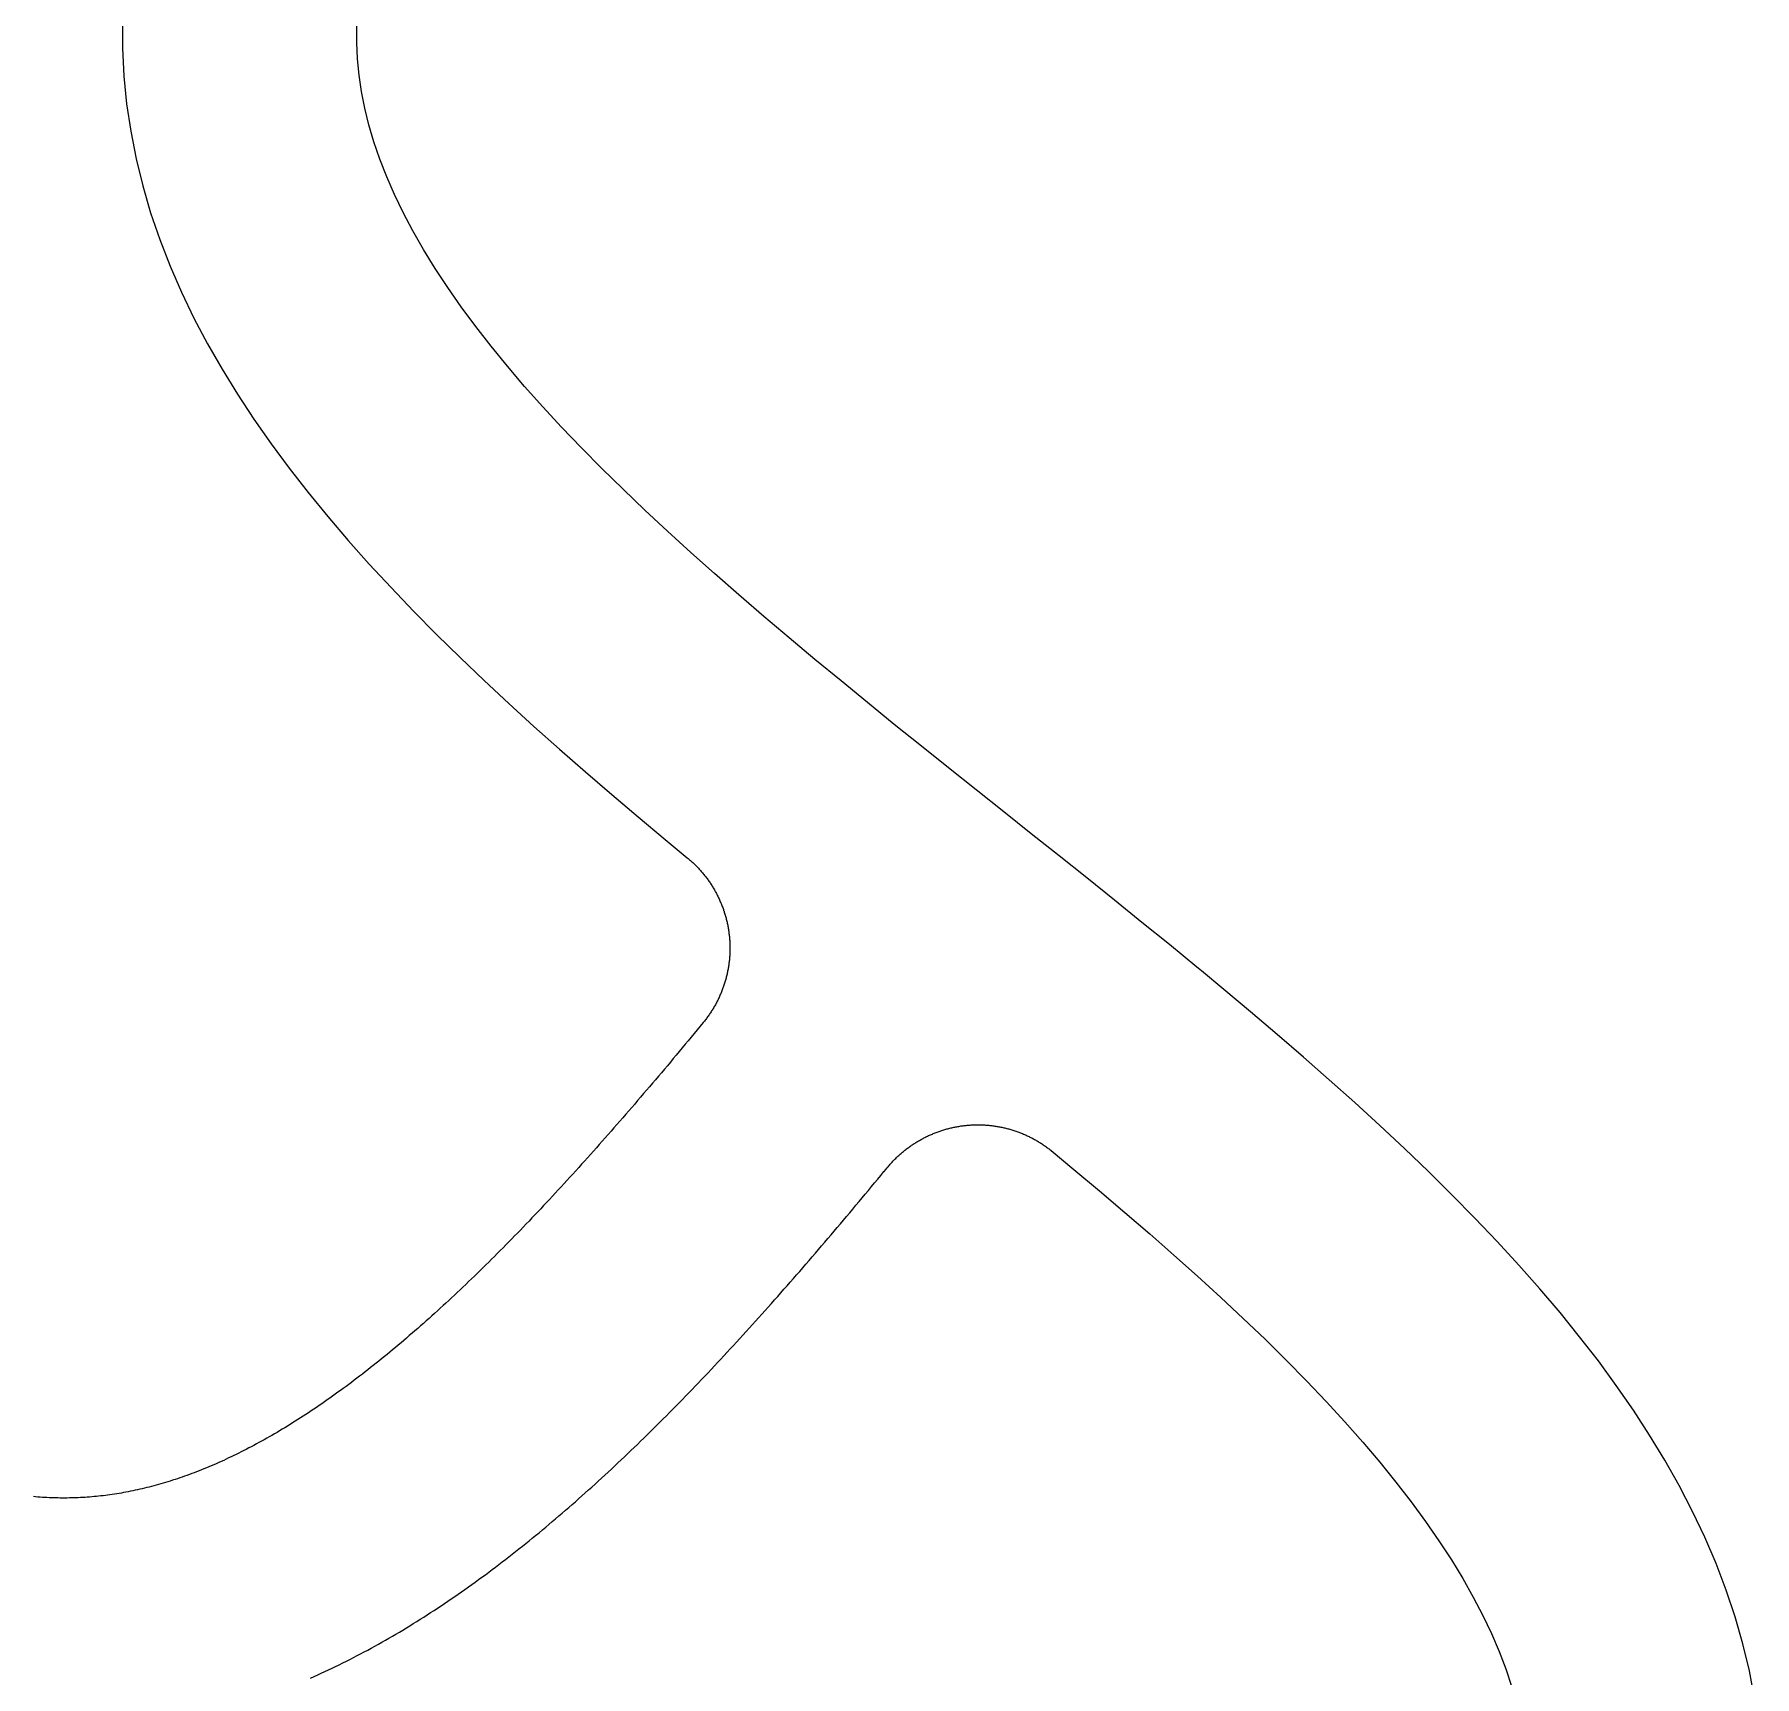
# Model space of a CAD drawing. Header units: millimetres. Extents: x 0 to 12, y 0 to 22.
# Drawn here: x 8.95 to 11.887, y 8.195 to 11 of the extents above; entities that cross this region are included whole.
import ezdxf

# ---------------------------------------------------------------- set-up
doc = ezdxf.new("R2010")
doc.units = ezdxf.units.MM
doc.layers.add('CUT_HOLE', color=3, linetype='Continuous')
doc.layers.add('CUT_OUTER', color=1, linetype='Continuous')

msp = doc.modelspace()

# ---------------------------------------------------------------- linework, layer by layer
at = {"layer": 'CUT_HOLE'}
for points in [[(9.1003, 11.0237), (9.1003, 10.9763), (9.1026, 10.9288), (9.1073, 10.8816), (9.1143, 10.8345), (9.1235, 10.7877), (9.1349, 10.7412), (9.1484, 10.6951), (9.164, 10.6495), (9.1816, 10.6043), (9.2011, 10.5596), (9.2224, 10.5153), (9.2455, 10.4715), (9.2703, 10.4282), (9.2967, 10.3853), (9.3246, 10.3428), (9.3541, 10.3007), (9.3849, 10.259), (9.4172, 10.2176), (9.4508, 10.1765), (9.4856, 10.1357), (9.5216, 10.0953), (9.5588, 10.055), (9.5971, 10.015), (9.6364, 9.9752), (9.6767, 9.9357), (9.7179, 9.8963), (9.76, 9.8571), (9.8028, 9.818), (9.8464, 9.7791), (9.8907, 9.7404), (9.9356, 9.7018), (9.981, 9.6633), (10.0269, 9.6249), (10.0647, 9.5937), (10.0647, 9.5936), (10.066, 9.5925), (10.0674, 9.5914), (10.0687, 9.5902), (10.07, 9.5891), (10.0713, 9.5879), (10.0726, 9.5867), (10.0739, 9.5855), (10.0752, 9.5843), (10.0765, 9.5831), (10.0777, 9.5819), (10.079, 9.5807), (10.0802, 9.5794), (10.0814, 9.5782), (10.0827, 9.5769), (10.0839, 9.5756), (10.085, 9.5743), (10.0862, 9.573), (10.0874, 9.5717), (10.0886, 9.5704), (10.0897, 9.5691), (10.0908, 9.5677), (10.092, 9.5664), (10.0931, 9.565), (10.0942, 9.5636), (10.0952, 9.5622), (10.0963, 9.5609), (10.0974, 9.5595), (10.0984, 9.5581), (10.0995, 9.5566), (10.1005, 9.5552), (10.1015, 9.5538), (10.1025, 9.5523), (10.1035, 9.5509), (10.1045, 9.5494), (10.1054, 9.5479), (10.1064, 9.5465), (10.1073, 9.545), (10.1082, 9.5435), (10.1091, 9.542), (10.11, 9.5405), (10.1109, 9.539), (10.1118, 9.5374), (10.1126, 9.5359), (10.1135, 9.5344), (10.1143, 9.5328), (10.1151, 9.5313), (10.1159, 9.5297), (10.1167, 9.5281), (10.1175, 9.5265), (10.1182, 9.525), (10.119, 9.5234), (10.1197, 9.5218), (10.1204, 9.5202), (10.1211, 9.5186), (10.1218, 9.5169), (10.1225, 9.5153), (10.1232, 9.5137), (10.1238, 9.5121), (10.1245, 9.5104), (10.1251, 9.5088), (10.1257, 9.5071), (10.1263, 9.5055), (10.1268, 9.5038), (10.1274, 9.5022), (10.1279, 9.5005), (10.1285, 9.4988), (10.129, 9.4971), (10.1295, 9.4955), (10.13, 9.4938), (10.1304, 9.4921), (10.1309, 9.4904), (10.1313, 9.4887), (10.1318, 9.487), (10.1322, 9.4853), (10.1326, 9.4836), (10.133, 9.4818), (10.1333, 9.4801), (10.1337, 9.4784), (10.134, 9.4767), (10.1343, 9.475), (10.1346, 9.4732), (10.1349, 9.4715), (10.1352, 9.4698), (10.1355, 9.468), (10.1357, 9.4663), (10.1359, 9.4645), (10.1362, 9.4628), (10.1364, 9.4611), (10.1365, 9.4593), (10.1367, 9.4576), (10.1369, 9.4558), (10.137, 9.4541), (10.1371, 9.4523), (10.1372, 9.4506), (10.1373, 9.4488), (10.1374, 9.4471), (10.1375, 9.4453), (10.1375, 9.4435), (10.1375, 9.4418), (10.1375, 9.44), (10.1375, 9.4383), (10.1375, 9.4365), (10.1375, 9.4348), (10.1375, 9.433), (10.1374, 9.4313), (10.1373, 9.4295), (10.1372, 9.4277), (10.1371, 9.426), (10.137, 9.4242), (10.1368, 9.4225), (10.1367, 9.4207), (10.1365, 9.419), (10.1363, 9.4172), (10.1361, 9.4155), (10.1359, 9.4138), (10.1357, 9.412), (10.1354, 9.4103), (10.1352, 9.4085), (10.1349, 9.4068), (10.1346, 9.4051), (10.1343, 9.4034), (10.134, 9.4016), (10.1336, 9.3999), (10.1333, 9.3982), (10.1329, 9.3965), (10.1325, 9.3948), (10.1321, 9.393), (10.1317, 9.3913), (10.1313, 9.3896), (10.1309, 9.3879), (10.1304, 9.3862), (10.1299, 9.3845), (10.1294, 9.3829), (10.1289, 9.3812), (10.1284, 9.3795), (10.1279, 9.3778), (10.1273, 9.3762), (10.1268, 9.3745), (10.1262, 9.3728), (10.1256, 9.3712), (10.125, 9.3695), (10.1244, 9.3679), (10.1238, 9.3662), (10.1231, 9.3646), (10.1224, 9.363), (10.1218, 9.3614), (10.1211, 9.3598), (10.1204, 9.3581), (10.1197, 9.3565), (10.1189, 9.355), (10.1182, 9.3534), (10.1174, 9.3518), (10.1166, 9.3502), (10.1158, 9.3486), (10.115, 9.3471), (10.1142, 9.3455), (10.1134, 9.344), (10.1126, 9.3424), (10.1117, 9.3409), (10.1108, 9.3394), (10.1099, 9.3379), (10.1091, 9.3363), (10.1081, 9.3348), (10.1072, 9.3333), (10.1063, 9.3319), (10.1053, 9.3304), (10.1044, 9.3289), (10.1034, 9.3275), (10.1024, 9.326), (10.1014, 9.3246), (10.1004, 9.3231), (10.0994, 9.3217), (10.0983, 9.3203), (10.0973, 9.3189), (10.0962, 9.3175), (10.0951, 9.3161), (10.0941, 9.3147), (10.093, 9.3133), (10.0918, 9.312), (10.0867, 9.3058), (10.0816, 9.2996), (10.0765, 9.2934), (10.0714, 9.2873), (10.0663, 9.2812), (10.0612, 9.275), (10.0561, 9.2689), (10.051, 9.2628), (10.0459, 9.2567), (10.0408, 9.2506), (10.0358, 9.2446), (10.0307, 9.2385), (10.0256, 9.2325), (10.0205, 9.2265), (10.0154, 9.2205), (10.0104, 9.2145), (10.0053, 9.2085), (10.0002, 9.2025), (9.9951, 9.1966), (9.9901, 9.1907), (9.985, 9.1847), (9.9799, 9.1788), (9.9749, 9.173), (9.9698, 9.1671), (9.9648, 9.1612), (9.9597, 9.1554), (9.9547, 9.1496), (9.9496, 9.1438), (9.9446, 9.138), (9.9395, 9.1322), (9.9345, 9.1265), (9.9295, 9.1207), (9.9244, 9.115), (9.9194, 9.1093), (9.9144, 9.1037), (9.9094, 9.098), (9.9043, 9.0924), (9.8993, 9.0867), (9.8943, 9.0811), (9.8893, 9.0755), (9.8843, 9.07), (9.8793, 9.0644), (9.8743, 9.0589), (9.8692, 9.0534), (9.8643, 9.0479), (9.8593, 9.0424), (9.8543, 9.037), (9.8493, 9.0316), (9.8443, 9.0262), (9.8393, 9.0208), (9.8343, 9.0154), (9.8293, 9.0101), (9.8244, 9.0047), (9.8194, 8.9994), (9.8144, 8.9942), (9.8095, 8.9889), (9.8045, 8.9837), (9.7995, 8.9784), (9.7946, 8.9732), (9.7896, 8.9681), (9.7847, 8.9629), (9.7797, 8.9578), (9.7748, 8.9527), (9.7699, 8.9476), (9.7649, 8.9426), (9.76, 8.9375), (9.7551, 8.9325), (9.7502, 8.9275), (9.7452, 8.9226), (9.7403, 8.9177), (9.7354, 8.9127), (9.7305, 8.9079), (9.7256, 8.903), (9.7207, 8.8982), (9.7158, 8.8933), (9.7109, 8.8885), (9.706, 8.8838), (9.7012, 8.879), (9.6963, 8.8743), (9.6914, 8.8696), (9.6865, 8.865), (9.6817, 8.8603), (9.6768, 8.8557), (9.672, 8.8512), (9.6671, 8.8466), (9.6623, 8.8421), (9.6574, 8.8376), (9.6526, 8.8331), (9.6477, 8.8286), (9.6429, 8.8242), (9.6381, 8.8198), (9.6333, 8.8154), (9.6285, 8.8111), (9.6237, 8.8068), (9.6189, 8.8025), (9.6141, 8.7982), (9.6093, 8.794), (9.6045, 8.7898), (9.5997, 8.7856), (9.5949, 8.7815), (9.5901, 8.7774), (9.5854, 8.7733), (9.5806, 8.7692), (9.5759, 8.7652), (9.5711, 8.7612), (9.5664, 8.7572), (9.5616, 8.7532), (9.5569, 8.7493), (9.5522, 8.7454), (9.5475, 8.7416), (9.5427, 8.7377), (9.538, 8.7339), (9.5333, 8.7302), (9.5286, 8.7264), (9.5239, 8.7227), (9.5193, 8.719), (9.5146, 8.7154), (9.5099, 8.7118), (9.5052, 8.7082), (9.5006, 8.7046), (9.4959, 8.7011), (9.4913, 8.6976), (9.4867, 8.6941), (9.482, 8.6907), (9.4774, 8.6873), (9.4728, 8.6839), (9.4682, 8.6806), (9.4636, 8.6772), (9.459, 8.674), (9.4544, 8.6707), (9.4498, 8.6675), (9.4452, 8.6643), (9.4407, 8.6611), (9.4361, 8.658), (9.4315, 8.6549), (9.427, 8.6518), (9.4225, 8.6488), (9.4179, 8.6458), (9.4134, 8.6428), (9.4089, 8.6399), (9.4044, 8.637), (9.3999, 8.6341), (9.3954, 8.6313), (9.3909, 8.6284), (9.3864, 8.6257), (9.382, 8.6229), (9.3775, 8.6202), (9.3731, 8.6175), (9.3686, 8.6148), (9.3642, 8.6122), (9.3598, 8.6096), (9.3554, 8.6071), (9.3509, 8.6045), (9.3466, 8.602), (9.3422, 8.5996), (9.3378, 8.5971), (9.3334, 8.5947), (9.329, 8.5924), (9.3247, 8.59), (9.3203, 8.5877), (9.316, 8.5855), (9.3117, 8.5832), (9.3073, 8.581), (9.303, 8.5788), (9.2987, 8.5767), (9.2944, 8.5746), (9.2902, 8.5725), (9.2859, 8.5704), (9.2816, 8.5684), (9.2773, 8.5664), (9.2731, 8.5644), (9.2689, 8.5625), (9.2646, 8.5606), (9.2604, 8.5587), (9.2562, 8.5569), (9.252, 8.5551), (9.2478, 8.5533), (9.2436, 8.5516), (9.2394, 8.5499), (9.2353, 8.5482), (9.2311, 8.5465), (9.2269, 8.5449), (9.2228, 8.5433), (9.2187, 8.5418), (9.2145, 8.5402), (9.2104, 8.5387), (9.2063, 8.5373), (9.2022, 8.5358), (9.1981, 8.5344), (9.1941, 8.533), (9.19, 8.5317), (9.1859, 8.5304), (9.1819, 8.5291), (9.1778, 8.5278), (9.1738, 8.5266), (9.1697, 8.5254), (9.1657, 8.5242), (9.1617, 8.5231), (9.1577, 8.5219), (9.1537, 8.5208), (9.1497, 8.5198), (9.1457, 8.5188), (9.1417, 8.5178), (9.1377, 8.5168), (9.1338, 8.5158), (9.1298, 8.5149), (9.1259, 8.514), (9.1219, 8.5132), (9.118, 8.5123), (9.1141, 8.5115), (9.1101, 8.5108), (9.1062, 8.51), (9.1023, 8.5093), (9.0984, 8.5086), (9.0945, 8.5079), (9.0906, 8.5073), (9.0867, 8.5067), (9.0828, 8.5061), (9.0789, 8.5055), (9.075, 8.505), (9.0712, 8.5045), (9.0673, 8.504), (9.0634, 8.5036), (9.0596, 8.5032), (9.0557, 8.5028), (9.0518, 8.5024), (9.048, 8.5021), (9.0441, 8.5017), (9.0403, 8.5014), (9.0365, 8.5012), (9.0326, 8.5009), (9.0288, 8.5007), (9.0249, 8.5006), (9.0211, 8.5004), (9.0173, 8.5003), (9.0134, 8.5002), (9.0096, 8.5001), (9.0058, 8.5), (9.0019, 8.5), (8.9981, 8.5), (8.9942, 8.5), (8.9904, 8.5001), (8.9866, 8.5002), (8.9827, 8.5003), (8.9789, 8.5004), (8.9751, 8.5006), (8.9712, 8.5007), (8.9674, 8.5009), (8.9635, 8.5012), (8.9597, 8.5014), (8.9559, 8.5017), (8.952, 8.5021), (8.9482, 8.5024)], [(9.4212, 8.1925), (9.4274, 8.1952), (9.4336, 8.198), (9.4397, 8.2008), (9.4459, 8.2036), (9.452, 8.2065), (9.4582, 8.2094), (9.4643, 8.2124), (9.4704, 8.2153), (9.4765, 8.2184), (9.4826, 8.2214), (9.4887, 8.2245), (9.4948, 8.2276), (9.5009, 8.2308), (9.507, 8.2339), (9.513, 8.2371), (9.5191, 8.2404), (9.5251, 8.2437), (9.5311, 8.247), (9.5372, 8.2503), (9.5432, 8.2537), (9.5492, 8.2571), (9.5552, 8.2606), (9.5612, 8.264), (9.5672, 8.2675), (9.5731, 8.2711), (9.5791, 8.2746), (9.585, 8.2782), (9.591, 8.2819), (9.5969, 8.2855), (9.6029, 8.2892), (9.6088, 8.2929), (9.6147, 8.2967), (9.6206, 8.3005), (9.6265, 8.3043), (9.6324, 8.3081), (9.6383, 8.312), (9.6442, 8.3159), (9.65, 8.3198), (9.6559, 8.3237), (9.6618, 8.3277), (9.6676, 8.3317), (9.6734, 8.3358), (9.6793, 8.3398), (9.6851, 8.3439), (9.6909, 8.3481), (9.6967, 8.3522), (9.7025, 8.3564), (9.7083, 8.3606), (9.7141, 8.3648), (9.7199, 8.3691), (9.7257, 8.3734), (9.7314, 8.3777), (9.7372, 8.382), (9.7429, 8.3864), (9.7487, 8.3908), (9.7544, 8.3952), (9.7602, 8.3997), (9.7659, 8.4041), (9.7716, 8.4086), (9.7773, 8.4132), (9.7831, 8.4177), (9.7888, 8.4223), (9.7945, 8.4269), (9.8001, 8.4315), (9.8058, 8.4361), (9.8115, 8.4408), (9.8172, 8.4455), (9.8229, 8.4502), (9.8285, 8.455), (9.8342, 8.4597), (9.8398, 8.4645), (9.8455, 8.4694), (9.8511, 8.4742), (9.8567, 8.4791), (9.8624, 8.484), (9.868, 8.4889), (9.8736, 8.4938), (9.8792, 8.4988), (9.8848, 8.5037), (9.8904, 8.5087), (9.896, 8.5138), (9.9016, 8.5188), (9.9072, 8.5239), (9.9128, 8.529), (9.9184, 8.5341), (9.924, 8.5392), (9.9295, 8.5444), (9.9351, 8.5495), (9.9406, 8.5547), (9.9462, 8.56), (9.9518, 8.5652), (9.9573, 8.5705), (9.9628, 8.5757), (9.9684, 8.581), (9.9739, 8.5864), (9.9794, 8.5917), (9.985, 8.5971), (9.9905, 8.6025), (9.996, 8.6079), (10.0015, 8.6133), (10.007, 8.6187), (10.0125, 8.6242), (10.018, 8.6297), (10.0235, 8.6352), (10.029, 8.6407), (10.0345, 8.6462), (10.04, 8.6518), (10.0455, 8.6573), (10.0509, 8.6629), (10.0564, 8.6685), (10.0619, 8.6742), (10.0673, 8.6798), (10.0728, 8.6855), (10.0783, 8.6911), (10.0837, 8.6968), (10.0892, 8.7026), (10.0946, 8.7083), (10.1001, 8.714), (10.1055, 8.7198), (10.1109, 8.7256), (10.1164, 8.7314), (10.1218, 8.7372), (10.1272, 8.743), (10.1327, 8.7489), (10.1381, 8.7547), (10.1435, 8.7606), (10.1489, 8.7665), (10.1543, 8.7724), (10.1597, 8.7783), (10.1652, 8.7842), (10.1706, 8.7902), (10.176, 8.7962), (10.1814, 8.8021), (10.1868, 8.8081), (10.1921, 8.8141), (10.1975, 8.8202), (10.2029, 8.8262), (10.2083, 8.8322), (10.2137, 8.8383), (10.2191, 8.8444), (10.2244, 8.8505), (10.2298, 8.8566), (10.2352, 8.8627), (10.2405, 8.8688), (10.2459, 8.8749), (10.2513, 8.8811), (10.2566, 8.8872), (10.262, 8.8934), (10.2673, 8.8996), (10.2727, 8.9058), (10.278, 8.912), (10.2834, 8.9182), (10.2887, 8.9245), (10.2941, 8.9307), (10.2994, 8.9369), (10.3048, 8.9432), (10.3101, 8.9495), (10.3154, 8.9558), (10.3208, 8.962), (10.3261, 8.9684), (10.3314, 8.9747), (10.3367, 8.981), (10.342, 8.9873), (10.3474, 8.9936), (10.3527, 9), (10.358, 9.0063), (10.3633, 9.0127), (10.3686, 9.0191), (10.3739, 9.0255), (10.3792, 9.0319), (10.3845, 9.0382), (10.3898, 9.0447), (10.3951, 9.0511), (10.4004, 9.0575), (10.4004, 9.0575), (10.4004, 9.0575), (10.4004, 9.0575), (10.4004, 9.0575), (10.4005, 9.0575), (10.4005, 9.0575), (10.4005, 9.0575), (10.4005, 9.0576), (10.4005, 9.0576), (10.4005, 9.0576), (10.4005, 9.0576), (10.4005, 9.0576), (10.4006, 9.0576), (10.4006, 9.0576), (10.4006, 9.0577), (10.4006, 9.0577), (10.4006, 9.0577), (10.4006, 9.0577), (10.4006, 9.0577), (10.4006, 9.0577), (10.4007, 9.0577), (10.4007, 9.0578), (10.4007, 9.0578), (10.4007, 9.0578), (10.4007, 9.0578), (10.4007, 9.0578), (10.4007, 9.0578), (10.4007, 9.0579), (10.4008, 9.0579), (10.4008, 9.0579), (10.4008, 9.0579), (10.4008, 9.0579), (10.4008, 9.0579), (10.4008, 9.0579), (10.4008, 9.058), (10.4008, 9.058), (10.4009, 9.058), (10.4009, 9.058), (10.4009, 9.058), (10.4009, 9.058), (10.4009, 9.058), (10.4009, 9.0581), (10.4009, 9.0581), (10.4009, 9.0581), (10.401, 9.0581), (10.401, 9.0581), (10.401, 9.0581), (10.401, 9.0582), (10.401, 9.0582), (10.401, 9.0582), (10.401, 9.0582), (10.401, 9.0582), (10.4011, 9.0582), (10.4011, 9.0582), (10.4011, 9.0583), (10.4011, 9.0583), (10.4011, 9.0583), (10.4011, 9.0583), (10.4011, 9.0583), (10.4011, 9.0583), (10.4012, 9.0583), (10.4012, 9.0584), (10.4012, 9.0584), (10.4012, 9.0584), (10.4012, 9.0584), (10.4012, 9.0584), (10.4012, 9.0584), (10.4012, 9.0585), (10.4012, 9.0585), (10.4013, 9.0585), (10.4013, 9.0585), (10.4013, 9.0585), (10.4013, 9.0585), (10.4013, 9.0585), (10.4013, 9.0586), (10.4013, 9.0586), (10.4013, 9.0586), (10.4014, 9.0586), (10.4014, 9.0586), (10.4014, 9.0586), (10.4014, 9.0587), (10.4014, 9.0587), (10.4014, 9.0587), (10.4014, 9.0587), (10.4014, 9.0587), (10.4015, 9.0587), (10.4015, 9.0587), (10.4015, 9.0588), (10.4015, 9.0588), (10.4015, 9.0588), (10.4015, 9.0588), (10.4015, 9.0588), (10.4015, 9.0588), (10.4016, 9.0588), (10.4016, 9.0589), (10.4016, 9.0589), (10.4016, 9.0589), (10.4016, 9.0589), (10.4016, 9.0589), (10.4016, 9.0589), (10.4016, 9.059), (10.4017, 9.059), (10.4017, 9.059), (10.4017, 9.059), (10.4017, 9.059), (10.4017, 9.059), (10.4017, 9.059), (10.4017, 9.0591), (10.4017, 9.0591), (10.4018, 9.0591), (10.4018, 9.0591), (10.4018, 9.0591), (10.4018, 9.0591), (10.4018, 9.0591), (10.4018, 9.0592), (10.4018, 9.0592), (10.4018, 9.0592), (10.4019, 9.0592), (10.4019, 9.0592), (10.4019, 9.0592), (10.4019, 9.0593), (10.4019, 9.0593), (10.4019, 9.0593), (10.4019, 9.0593), (10.4019, 9.0593), (10.402, 9.0593), (10.402, 9.0593), (10.402, 9.0594), (10.402, 9.0594), (10.402, 9.0594), (10.402, 9.0594), (10.402, 9.0594), (10.402, 9.0594), (10.4021, 9.0594), (10.4021, 9.0595), (10.4021, 9.0595), (10.4021, 9.0595), (10.4021, 9.0595), (10.4021, 9.0595), (10.4021, 9.0595), (10.4021, 9.0596), (10.4022, 9.0596), (10.4022, 9.0596), (10.4022, 9.0596), (10.4022, 9.0596), (10.4022, 9.0596), (10.4022, 9.0596), (10.4022, 9.0597), (10.4022, 9.0597), (10.4023, 9.0597), (10.4023, 9.0597), (10.4023, 9.0597), (10.4023, 9.0597), (10.4023, 9.0597), (10.4023, 9.0598), (10.4023, 9.0598), (10.4023, 9.0598), (10.4024, 9.0598), (10.4024, 9.0598), (10.4024, 9.0598), (10.4024, 9.0599), (10.4024, 9.0599), (10.4024, 9.0599), (10.4024, 9.0599), (10.4024, 9.0599), (10.4025, 9.0599), (10.4025, 9.0599), (10.4025, 9.06), (10.4025, 9.06), (10.4025, 9.06), (10.4025, 9.06), (10.4025, 9.06), (10.4025, 9.06), (10.4026, 9.06), (10.4026, 9.0601), (10.4026, 9.0601), (10.4026, 9.0601), (10.4026, 9.0601), (10.4026, 9.0601), (10.4026, 9.0601), (10.4026, 9.0602), (10.4026, 9.0602), (10.4027, 9.0602), (10.4027, 9.0602), (10.4027, 9.0602), (10.4027, 9.0602), (10.4027, 9.0602), (10.4027, 9.0603), (10.4027, 9.0603), (10.4027, 9.0603), (10.4028, 9.0603), (10.4028, 9.0603), (10.4028, 9.0603), (10.4028, 9.0603), (10.4028, 9.0604), (10.4028, 9.0604), (10.4028, 9.0604), (10.4028, 9.0604), (10.4029, 9.0604), (10.4029, 9.0604), (10.4029, 9.0605), (10.4029, 9.0605), (10.4029, 9.0605), (10.4029, 9.0605), (10.4029, 9.0605), (10.4029, 9.0605), (10.403, 9.0605), (10.403, 9.0606), (10.403, 9.0606), (10.403, 9.0606), (10.403, 9.0606), (10.403, 9.0606), (10.403, 9.0606), (10.403, 9.0606), (10.4031, 9.0607), (10.4031, 9.0607), (10.4031, 9.0607), (10.4031, 9.0607), (10.4031, 9.0607), (10.4031, 9.0607), (10.4031, 9.0608), (10.4031, 9.0608), (10.4032, 9.0608), (10.4032, 9.0608), (10.4032, 9.0608), (10.4032, 9.0608), (10.4032, 9.0608), (10.4032, 9.0609), (10.4032, 9.0609), (10.4032, 9.0609), (10.4033, 9.0609), (10.4033, 9.0609), (10.4033, 9.0609), (10.4033, 9.0609), (10.4033, 9.061), (10.4033, 9.061), (10.4033, 9.061), (10.4033, 9.061), (10.4034, 9.061), (10.4034, 9.061), (10.4034, 9.0611), (10.4034, 9.0611), (10.4034, 9.0611), (10.4034, 9.0611), (10.4034, 9.0611), (10.4034, 9.0611), (10.4035, 9.0611), (10.4035, 9.0612), (10.4035, 9.0612), (10.4035, 9.0612), (10.4035, 9.0612), (10.4035, 9.0612), (10.4035, 9.0612), (10.4035, 9.0613), (10.4036, 9.0613), (10.4036, 9.0613), (10.4036, 9.0613), (10.4036, 9.0613), (10.4036, 9.0613), (10.4036, 9.0613), (10.4036, 9.0614), (10.4036, 9.0614), (10.4037, 9.0614), (10.4037, 9.0614), (10.4037, 9.0614), (10.4037, 9.0614), (10.4037, 9.0614), (10.4037, 9.0615), (10.4037, 9.0615), (10.4037, 9.0615), (10.4038, 9.0615), (10.4038, 9.0615), (10.4038, 9.0615), (10.4038, 9.0616), (10.4038, 9.0616), (10.4038, 9.0616), (10.4038, 9.0616), (10.4038, 9.0616), (10.4039, 9.0616), (10.4039, 9.0616), (10.4039, 9.0617), (10.4039, 9.0617), (10.4039, 9.0617), (10.4039, 9.0617), (10.4039, 9.0617), (10.4039, 9.0617), (10.404, 9.0617), (10.404, 9.0618), (10.404, 9.0618), (10.404, 9.0618), (10.404, 9.0618), (10.404, 9.0618), (10.404, 9.0618), (10.404, 9.0619), (10.404, 9.0619), (10.4041, 9.0619), (10.4041, 9.0619), (10.4041, 9.0619), (10.4041, 9.0619), (10.4041, 9.0619), (10.4041, 9.062), (10.4041, 9.062), (10.4041, 9.062), (10.4042, 9.062), (10.4042, 9.062), (10.4042, 9.062), (10.4042, 9.062), (10.4042, 9.0621), (10.4042, 9.0621), (10.4042, 9.0621), (10.4042, 9.0621), (10.4043, 9.0621), (10.4043, 9.0621), (10.4043, 9.0622), (10.4043, 9.0622), (10.4043, 9.0622), (10.4043, 9.0622), (10.4043, 9.0622), (10.4043, 9.0622), (10.4044, 9.0622), (10.4044, 9.0623), (10.4044, 9.0623), (10.4044, 9.0623), (10.4044, 9.0623), (10.4044, 9.0623), (10.4044, 9.0623), (10.4044, 9.0623), (10.4045, 9.0624), (10.4045, 9.0624), (10.4045, 9.0624), (10.4045, 9.0624), (10.4045, 9.0624), (10.4045, 9.0624), (10.4045, 9.0625), (10.4045, 9.0625), (10.4046, 9.0625), (10.4046, 9.0625), (10.4046, 9.0625), (10.4046, 9.0625), (10.4046, 9.0625), (10.4046, 9.0626), (10.4046, 9.0626), (10.4046, 9.0626), (10.4047, 9.0626), (10.4047, 9.0626), (10.4047, 9.0626), (10.4047, 9.0626), (10.4047, 9.0627), (10.4047, 9.0627), (10.4047, 9.0627), (10.4047, 9.0627), (10.4048, 9.0627), (10.4048, 9.0627), (10.4048, 9.0628), (10.4048, 9.0628), (10.4048, 9.0628), (10.4048, 9.0628), (10.4048, 9.0628), (10.4048, 9.0628), (10.4049, 9.0628), (10.4049, 9.0629), (10.4049, 9.0629), (10.4049, 9.0629), (10.4049, 9.0629), (10.4049, 9.0629), (10.4049, 9.0629), (10.4049, 9.0629), (10.405, 9.063), (10.405, 9.063), (10.405, 9.063), (10.405, 9.063), (10.405, 9.063), (10.405, 9.063), (10.405, 9.0631), (10.405, 9.0631), (10.4051, 9.0631), (10.4051, 9.0631), (10.4051, 9.0631), (10.4051, 9.0631), (10.4051, 9.0631), (10.4051, 9.0632), (10.4051, 9.0632), (10.4051, 9.0632), (10.4052, 9.0632), (10.4052, 9.0632), (10.4052, 9.0632), (10.4052, 9.0633), (10.4052, 9.0633), (10.4052, 9.0633), (10.4052, 9.0633), (10.4052, 9.0633), (10.4053, 9.0633), (10.4053, 9.0633), (10.4053, 9.0634), (10.4053, 9.0634), (10.4053, 9.0634), (10.4053, 9.0634), (10.4053, 9.0634), (10.4053, 9.0634), (10.4053, 9.0634), (10.4054, 9.0635), (10.4054, 9.0635), (10.4054, 9.0635), (10.4054, 9.0635), (10.4054, 9.0635), (10.4054, 9.0635), (10.4054, 9.0636), (10.4054, 9.0636), (10.4055, 9.0636), (10.4055, 9.0636), (10.4055, 9.0636), (10.4055, 9.0636), (10.4055, 9.0636), (10.4055, 9.0637), (10.4055, 9.0637), (10.4055, 9.0637), (10.4056, 9.0637), (10.4056, 9.0637), (10.4056, 9.0637), (10.4056, 9.0637), (10.4056, 9.0638), (10.4056, 9.0638), (10.4056, 9.0638), (10.4056, 9.0638), (10.4057, 9.0638), (10.4057, 9.0638), (10.4057, 9.0639), (10.4057, 9.0639), (10.4057, 9.0639), (10.4057, 9.0639), (10.4057, 9.0639), (10.4057, 9.0639), (10.4058, 9.0639), (10.4058, 9.064), (10.4058, 9.064), (10.4058, 9.064), (10.4058, 9.064), (10.4058, 9.064), (10.4058, 9.064), (10.4058, 9.064), (10.4059, 9.0641), (10.4059, 9.0641), (10.4059, 9.0641), (10.4059, 9.0641), (10.4059, 9.0641), (10.4059, 9.0641), (10.4059, 9.0642), (10.4059, 9.0642), (10.406, 9.0642), (10.406, 9.0642), (10.406, 9.0642), (10.406, 9.0642), (10.406, 9.0642), (10.406, 9.0643), (10.406, 9.0643), (10.406, 9.0643), (10.4061, 9.0643), (10.4061, 9.0643), (10.4061, 9.0643), (10.4061, 9.0643), (10.4061, 9.0644), (10.4061, 9.0644), (10.4061, 9.0644), (10.4061, 9.0644), (10.4062, 9.0644), (10.4062, 9.0644), (10.4062, 9.0645), (10.4062, 9.0645), (10.4062, 9.0645), (10.4062, 9.0645), (10.4062, 9.0645), (10.4062, 9.0645), (10.4063, 9.0645), (10.4063, 9.0646), (10.4063, 9.0646), (10.4063, 9.0646), (10.4063, 9.0646), (10.4063, 9.0646), (10.4063, 9.0646), (10.4063, 9.0646), (10.4064, 9.0647), (10.4064, 9.0647), (10.4064, 9.0647), (10.4064, 9.0647), (10.4075, 9.066), (10.4086, 9.0674), (10.4098, 9.0687), (10.4109, 9.07), (10.4121, 9.0713), (10.4133, 9.0726), (10.4145, 9.0739), (10.4157, 9.0752), (10.4169, 9.0765), (10.4181, 9.0777), (10.4193, 9.079), (10.4206, 9.0802), (10.4218, 9.0814), (10.4231, 9.0827), (10.4244, 9.0839), (10.4257, 9.085), (10.427, 9.0862), (10.4283, 9.0874), (10.4296, 9.0886), (10.4309, 9.0897), (10.4323, 9.0908), (10.4336, 9.092), (10.435, 9.0931), (10.4364, 9.0942), (10.4378, 9.0952), (10.4391, 9.0963), (10.4405, 9.0974), (10.4419, 9.0984), (10.4434, 9.0995), (10.4448, 9.1005), (10.4462, 9.1015), (10.4477, 9.1025), (10.4491, 9.1035), (10.4506, 9.1045), (10.4521, 9.1054), (10.4535, 9.1064), (10.455, 9.1073), (10.4565, 9.1082), (10.458, 9.1091), (10.4595, 9.11), (10.461, 9.1109), (10.4626, 9.1118), (10.4641, 9.1126), (10.4656, 9.1135), (10.4672, 9.1143), (10.4687, 9.1151), (10.4703, 9.1159), (10.4719, 9.1167), (10.4735, 9.1175), (10.475, 9.1182), (10.4766, 9.119), (10.4782, 9.1197), (10.4798, 9.1204), (10.4814, 9.1211), (10.4831, 9.1218), (10.4847, 9.1225), (10.4863, 9.1232), (10.4879, 9.1238), (10.4896, 9.1245), (10.4912, 9.1251), (10.4929, 9.1257), (10.4945, 9.1263), (10.4962, 9.1268), (10.4978, 9.1274), (10.4995, 9.1279), (10.5012, 9.1285), (10.5029, 9.129), (10.5045, 9.1295), (10.5062, 9.13), (10.5079, 9.1304), (10.5096, 9.1309), (10.5113, 9.1313), (10.513, 9.1318), (10.5147, 9.1322), (10.5164, 9.1326), (10.5182, 9.133), (10.5199, 9.1333), (10.5216, 9.1337), (10.5233, 9.134), (10.525, 9.1343), (10.5268, 9.1346), (10.5285, 9.1349), (10.5302, 9.1352), (10.532, 9.1355), (10.5337, 9.1357), (10.5355, 9.1359), (10.5372, 9.1362), (10.5389, 9.1364), (10.5407, 9.1365), (10.5424, 9.1367), (10.5442, 9.1369), (10.5459, 9.137), (10.5477, 9.1371), (10.5494, 9.1372), (10.5512, 9.1373), (10.5529, 9.1374), (10.5547, 9.1375), (10.5565, 9.1375), (10.5582, 9.1375), (10.56, 9.1375), (10.5617, 9.1375), (10.5635, 9.1375), (10.5652, 9.1375), (10.567, 9.1375), (10.5687, 9.1374), (10.5705, 9.1373), (10.5723, 9.1372), (10.574, 9.1371), (10.5758, 9.137), (10.5775, 9.1368), (10.5793, 9.1367), (10.581, 9.1365), (10.5828, 9.1363), (10.5845, 9.1361), (10.5862, 9.1359), (10.588, 9.1357), (10.5897, 9.1354), (10.5915, 9.1352), (10.5932, 9.1349), (10.5949, 9.1346), (10.5966, 9.1343), (10.5984, 9.134), (10.6001, 9.1336), (10.6018, 9.1333), (10.6035, 9.1329), (10.6052, 9.1325), (10.607, 9.1321), (10.6087, 9.1317), (10.6104, 9.1313), (10.6121, 9.1309), (10.6138, 9.1304), (10.6155, 9.1299), (10.6171, 9.1294), (10.6188, 9.1289), (10.6205, 9.1284), (10.6222, 9.1279), (10.6238, 9.1273), (10.6255, 9.1268), (10.6272, 9.1262), (10.6288, 9.1256), (10.6305, 9.125), (10.6321, 9.1244), (10.6338, 9.1238), (10.6354, 9.1231), (10.637, 9.1224), (10.6386, 9.1218), (10.6402, 9.1211), (10.6419, 9.1204), (10.6435, 9.1197), (10.645, 9.1189), (10.6466, 9.1182), (10.6482, 9.1174), (10.6498, 9.1166), (10.6514, 9.1158), (10.6529, 9.115), (10.6545, 9.1142), (10.656, 9.1134), (10.6576, 9.1126), (10.6591, 9.1117), (10.6606, 9.1108), (10.6621, 9.1099), (10.6637, 9.1091), (10.6652, 9.1081), (10.6667, 9.1072), (10.6681, 9.1063), (10.6696, 9.1053), (10.6711, 9.1044), (10.6725, 9.1034), (10.674, 9.1024), (10.6754, 9.1014), (10.6769, 9.1004), (10.6783, 9.0994), (10.6797, 9.0983), (10.6811, 9.0973), (10.6825, 9.0962), (10.6839, 9.0951), (10.6853, 9.0941), (10.6861, 9.0934), (10.7248, 9.0613), (10.7687, 9.0246), (10.8118, 8.9879), (10.8542, 8.9514), (10.8956, 8.915), (10.9361, 8.8788), (10.9755, 8.8427), (11.0139, 8.8068), (11.0511, 8.7711), (11.0872, 8.7355), (11.1219, 8.7002), (11.1553, 8.6651), (11.1874, 8.6302), (11.218, 8.5955), (11.2471, 8.5612), (11.2747, 8.5272), (11.3008, 8.4934), (11.3253, 8.4601), (11.3481, 8.4271), (11.3693, 8.3945), (11.3889, 8.3623), (11.4068, 8.3306), (11.423, 8.2993), (11.4377, 8.2685), (11.4507, 8.2381), (11.4621, 8.2082), (11.4719, 8.1788)]]:
    msp.add_lwpolyline(points, dxfattribs=at)
at = {"layer": 'CUT_OUTER'}
msp.add_lwpolyline([(11.887, 8.1577), (11.8782, 8.2046), (11.8671, 8.2511), (11.854, 8.2972), (11.8387, 8.3429), (11.8214, 8.3882), (11.8023, 8.433), (11.7812, 8.4773), (11.7585, 8.5212), (11.734, 8.5646), (11.7078, 8.6076), (11.6801, 8.6502), (11.6509, 8.6923), (11.6203, 8.7341), (11.5883, 8.7756), (11.5549, 8.8167), (11.5203, 8.8575), (11.4845, 8.898), (11.4475, 8.9383), (11.4094, 8.9783), (11.3702, 9.0181), (11.3301, 9.0577), (11.289, 9.0972), (11.2471, 9.1364), (11.2044, 9.1755), (11.1609, 9.2144), (11.1167, 9.2532), (11.0719, 9.2918), (11.0266, 9.3303), (10.9808, 9.3687), (10.9425, 9.4004), (10.9425, 9.4004), (10.9396, 9.4028), (10.9345, 9.407), (10.8879, 9.4452), (10.841, 9.4833), (10.7939, 9.5212), (10.7467, 9.5591), (10.6994, 9.5969), (10.6521, 9.6346), (10.6049, 9.6721), (10.5578, 9.7096), (10.5109, 9.747), (10.4644, 9.7843), (10.4182, 9.8215), (10.3724, 9.8586), (10.3272, 9.8956), (10.2825, 9.9325), (10.2385, 9.9693), (10.1953, 10.006), (10.1528, 10.0425), (10.1112, 10.0789), (10.0706, 10.1152), (10.031, 10.1513), (9.9924, 10.1872), (9.955, 10.223), (9.9188, 10.2586), (9.8838, 10.294), (9.8501, 10.3291), (9.8179, 10.364), (9.787, 10.3987), (9.7576, 10.4331), (9.7298, 10.4672), (9.7034, 10.501), (9.6787, 10.5344), (9.6556, 10.5674), (9.6341, 10.6001), (9.6143, 10.6323), (9.5961, 10.6642), (9.5795, 10.6955), (9.5647, 10.7264), (9.5514, 10.7569), (9.5397, 10.7868), (9.5296, 10.8163), (9.5211, 10.8454), (9.514, 10.8741), (9.5085, 10.9025), (9.5043, 10.9306), (9.5015, 10.9584), (9.5002, 10.9862), (9.5002, 11.0138)], dxfattribs=at)

doc.saveas('drawing.dxf')
